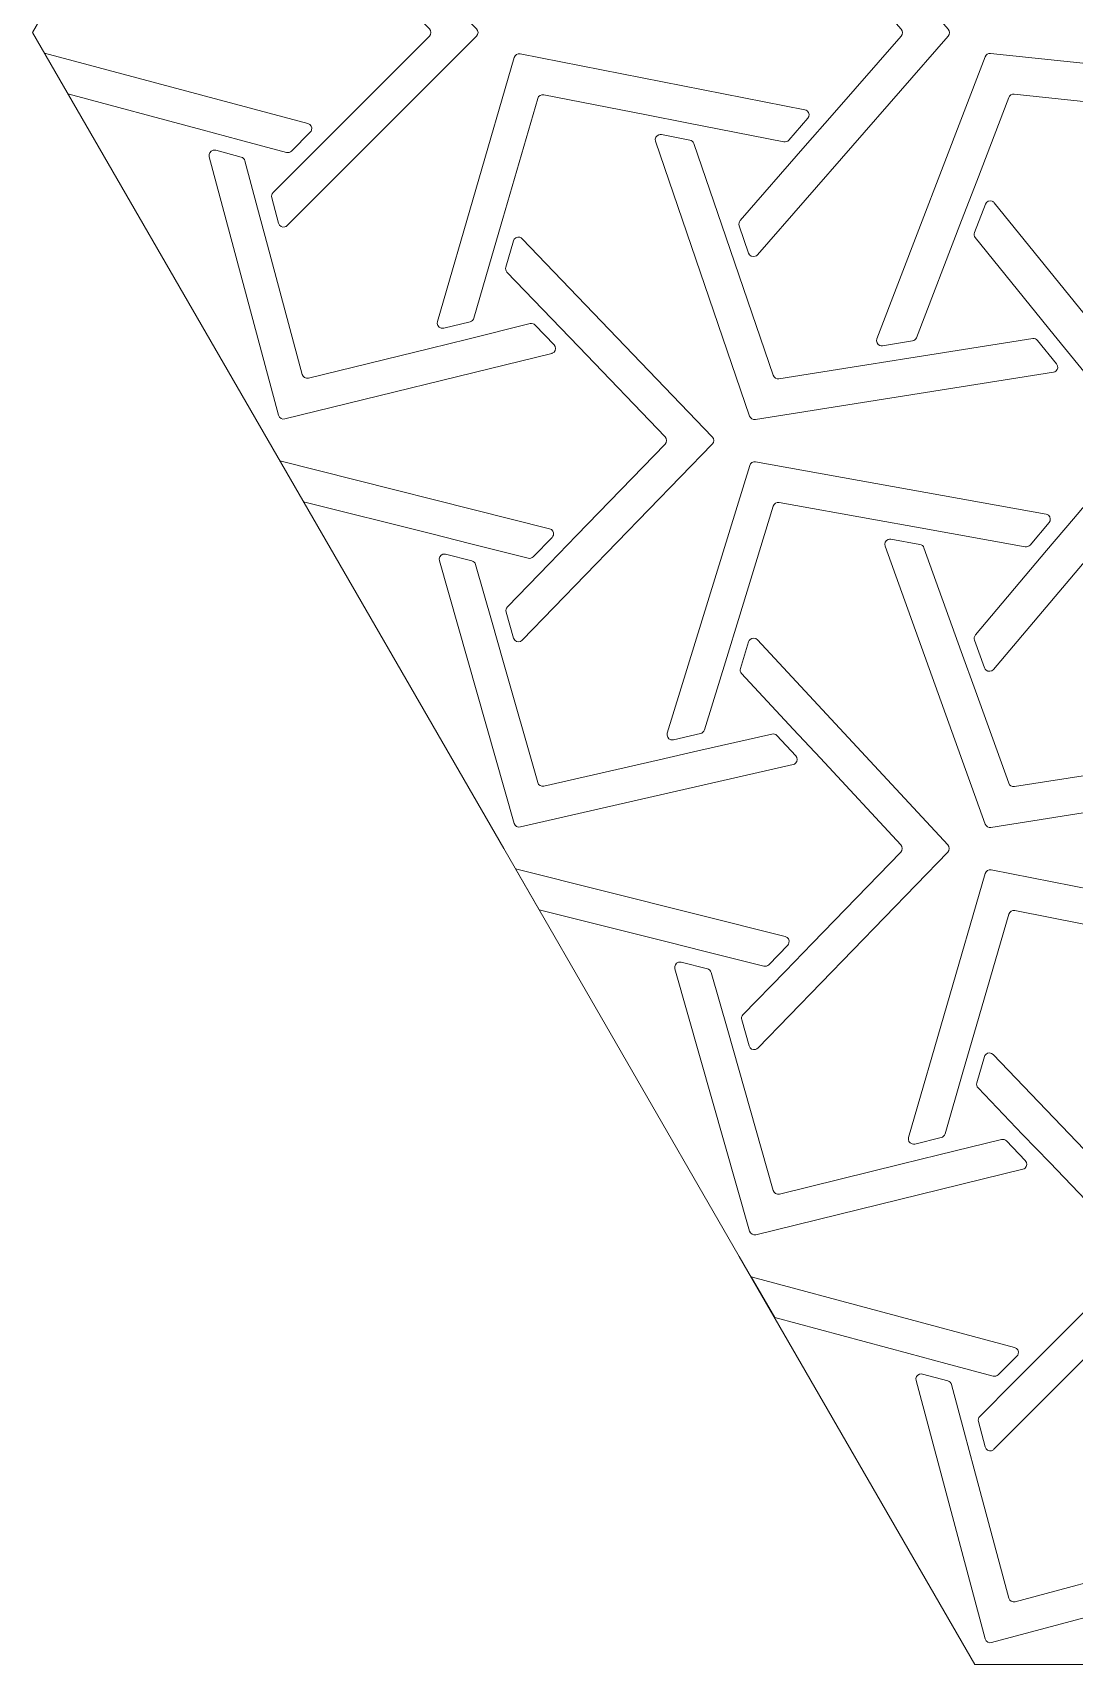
# Model space of a CAD drawing. Header units: millimetres. Extents: x 0.8 to 39, y 0.8 to 33.9.
# Drawn here: x 0.77 to 11.34, y 0.77 to 17.33 of the extents above; entities that cross this region are included whole.
import ezdxf

# ---------------------------------------------------------------- set-up
doc = ezdxf.new("R2010")
doc.units = ezdxf.units.MM
doc.header["$MEASUREMENT"] = 0
doc.layers.add('Layer 1', color=7, linetype='Continuous', lineweight=0)

# ---------------------------------------------------------------- blocks, each defined once
blk = doc.blocks.new('Block_0')
at = {"layer": 'Layer 1', "color": 1, "lineweight": 0, "true_color": 0xff0000}
for points, knots in [([(5.548, 9.05), (5.548, 9.05), (7.94, 4.907), (7.94, 4.907), (7.94, 4.907), (10.331, 0.765), (10.331, 0.765), (10.331, 0.765), (15.114, 0.765), (15.114, 0.765), (15.114, 0.765), (19.897, 0.765), (19.897, 0.765), (19.897, 0.765), (24.68, 0.765), (24.68, 0.765), (24.68, 0.765), (29.463, 0.765), (29.463, 0.765), (29.463, 0.765), (31.855, 4.907), (31.855, 4.907), (31.855, 4.907), (34.246, 9.05), (34.246, 9.05), (34.246, 9.05), (36.638, 13.192), (36.638, 13.192), (36.638, 13.192), (39.029, 17.334), (39.029, 17.334), (39.029, 17.334), (36.638, 21.476), (36.638, 21.476), (36.638, 21.476), (34.246, 25.619), (34.246, 25.619), (34.246, 25.619), (31.855, 29.761), (31.855, 29.761), (31.855, 29.761), (29.463, 33.903), (29.463, 33.903), (29.463, 33.903), (24.68, 33.903), (24.68, 33.903), (24.68, 33.903), (19.897, 33.903), (19.897, 33.903), (19.897, 33.903), (15.114, 33.903), (15.114, 33.903), (15.114, 33.903), (10.331, 33.903), (10.331, 33.903), (10.331, 33.903), (7.94, 29.761), (7.94, 29.761), (7.94, 29.761), (5.548, 25.619), (5.548, 25.619), (5.548, 25.619), (3.157, 21.476), (3.157, 21.476), (3.157, 21.476), (0.765, 17.334), (0.765, 17.334), (0.765, 17.334), (3.157, 13.192), (3.157, 13.192), (3.157, 13.192), (5.548, 9.05), (5.548, 9.05)], [0, 0, 0, 0, 1, 1, 1, 2, 2, 2, 3, 3, 3, 4, 4, 4, 5, 5, 5, 6, 6, 6, 7, 7, 7, 8, 8, 8, 9, 9, 9, 10, 10, 10, 11, 11, 11, 12, 12, 12, 13, 13, 13, 14, 14, 14, 15, 15, 15, 16, 16, 16, 17, 17, 17, 18, 18, 18, 19, 19, 19, 20, 20, 20, 21, 21, 21, 22, 22, 22, 23, 23, 23, 24, 24, 24, 24]), ([(10.062, 17.369), (10.062, 17.369), (8.124, 19.59), (8.124, 19.59), (8.105, 19.612), (8.072, 19.614), (8.05, 19.595), (8.043, 19.589), (8.037, 19.581), (8.034, 19.572), (8.034, 19.572), (7.939, 19.294), (7.939, 19.294), (7.933, 19.276), (7.937, 19.256), (7.949, 19.242), (7.949, 19.242), (8.609, 18.486), (8.609, 18.486), (8.609, 18.486), (8.609, 18.486), (8.609, 18.486), (8.609, 18.486), (8.883, 18.172), (8.883, 18.172), (8.883, 18.172), (8.883, 18.172), (8.883, 18.172), (8.883, 18.172), (9.584, 17.369), (9.584, 17.369), (9.601, 17.349), (9.601, 17.319), (9.584, 17.299), (9.584, 17.299), (8.883, 16.496), (8.883, 16.496), (8.883, 16.496), (8.883, 16.496), (8.883, 16.496), (8.883, 16.496), (8.609, 16.183), (8.609, 16.183), (8.609, 16.183), (8.609, 16.183), (8.609, 16.183), (8.609, 16.183), (7.949, 15.426), (7.949, 15.426), (7.937, 15.412), (7.933, 15.392), (7.939, 15.374), (7.939, 15.374), (8.034, 15.096), (8.034, 15.096), (8.044, 15.068), (8.074, 15.054), (8.102, 15.063), (8.11, 15.066), (8.118, 15.071), (8.124, 15.078), (8.124, 15.078), (10.062, 17.299), (10.062, 17.299), (10.079, 17.319), (10.079, 17.349), (10.062, 17.369)], [0, 0, 0, 0, 1, 1, 1, 2, 2, 2, 3, 3, 3, 4, 4, 4, 5, 5, 5, 6, 6, 6, 7, 7, 7, 8, 8, 8, 9, 9, 9, 10, 10, 10, 11, 11, 11, 12, 12, 12, 13, 13, 13, 14, 14, 14, 15, 15, 15, 16, 16, 16, 17, 17, 17, 18, 18, 18, 19, 19, 19, 20, 20, 20, 21, 21, 21, 22, 22, 22, 22]), ([(5.272, 17.372), (5.272, 17.372), (3.351, 19.293), (3.351, 19.293), (3.33, 19.313), (3.296, 19.313), (3.276, 19.293), (3.269, 19.286), (3.264, 19.278), (3.262, 19.269), (3.262, 19.269), (3.193, 19.01), (3.193, 19.01), (3.188, 18.991), (3.193, 18.972), (3.206, 18.959), (3.206, 18.959), (3.557, 18.607), (3.557, 18.607), (3.557, 18.607), (3.834, 18.331), (3.834, 18.331), (3.834, 18.331), (4.793, 17.372), (4.793, 17.372), (4.814, 17.351), (4.814, 17.317), (4.793, 17.297), (4.793, 17.297), (3.834, 16.337), (3.834, 16.337), (3.834, 16.337), (3.557, 16.061), (3.557, 16.061), (3.557, 16.061), (3.206, 15.71), (3.206, 15.71), (3.193, 15.696), (3.188, 15.677), (3.193, 15.658), (3.193, 15.658), (3.262, 15.399), (3.262, 15.399), (3.27, 15.371), (3.299, 15.354), (3.327, 15.362), (3.336, 15.364), (3.344, 15.369), (3.351, 15.376), (3.351, 15.376), (5.272, 17.297), (5.272, 17.297), (5.292, 17.317), (5.292, 17.351), (5.272, 17.372)], [0, 0, 0, 0, 1, 1, 1, 2, 2, 2, 3, 3, 3, 4, 4, 4, 5, 5, 5, 6, 6, 6, 7, 7, 7, 8, 8, 8, 9, 9, 9, 10, 10, 10, 11, 11, 11, 12, 12, 12, 13, 13, 13, 14, 14, 14, 15, 15, 15, 16, 16, 16, 17, 17, 17, 18, 18, 18, 18]), ([(0.885, 17.127), (0.885, 17.127), (3.56, 16.41), (3.56, 16.41), (3.589, 16.403), (3.605, 16.374), (3.598, 16.345), (3.595, 16.336), (3.591, 16.328), (3.584, 16.322), (3.584, 16.322), (3.394, 16.132), (3.394, 16.132), (3.381, 16.118), (3.361, 16.113), (3.343, 16.118), (3.343, 16.118), (2.863, 16.247), (2.863, 16.247), (2.863, 16.247), (2.863, 16.247), (2.863, 16.247), (2.863, 16.247), (2.486, 16.348), (2.486, 16.348), (2.486, 16.348), (2.486, 16.348), (2.486, 16.348), (2.486, 16.348), (1.124, 16.713), (1.124, 16.713), (1.124, 16.713), (0.885, 17.127), (0.885, 17.127)], [0, 0, 0, 0, 1, 1, 1, 2, 2, 2, 3, 3, 3, 4, 4, 4, 5, 5, 5, 6, 6, 6, 7, 7, 7, 8, 8, 8, 9, 9, 9, 10, 10, 10, 11, 11, 11, 11]), ([(5.654, 17.08), (5.654, 17.08), (4.876, 14.4), (4.876, 14.4), (4.867, 14.372), (4.883, 14.342), (4.912, 14.334), (4.92, 14.331), (4.93, 14.331), (4.939, 14.333), (4.939, 14.333), (5.207, 14.399), (5.207, 14.399), (5.226, 14.404), (5.24, 14.418), (5.246, 14.436), (5.246, 14.436), (5.428, 15.063), (5.428, 15.063), (5.428, 15.063), (5.428, 15.063), (5.428, 15.063), (5.428, 15.063), (5.539, 15.446), (5.539, 15.446), (5.539, 15.446), (5.539, 15.446), (5.539, 15.446), (5.539, 15.446), (5.894, 16.666), (5.894, 16.666), (5.901, 16.693), (5.928, 16.709), (5.955, 16.703), (5.955, 16.703), (6.998, 16.499), (6.998, 16.499), (6.998, 16.499), (6.998, 16.499), (6.998, 16.499), (6.998, 16.499), (7.407, 16.419), (7.407, 16.419), (7.407, 16.419), (7.407, 16.419), (7.407, 16.419), (7.407, 16.419), (8.392, 16.225), (8.392, 16.225), (8.41, 16.222), (8.429, 16.228), (8.442, 16.242), (8.442, 16.242), (8.635, 16.464), (8.635, 16.464), (8.654, 16.486), (8.652, 16.519), (8.63, 16.539), (8.623, 16.545), (8.614, 16.549), (8.605, 16.551), (8.605, 16.551), (5.715, 17.118), (5.715, 17.118), (5.688, 17.123), (5.662, 17.107), (5.654, 17.08)], [0, 0, 0, 0, 1, 1, 1, 2, 2, 2, 3, 3, 3, 4, 4, 4, 5, 5, 5, 6, 6, 6, 7, 7, 7, 8, 8, 8, 9, 9, 9, 10, 10, 10, 11, 11, 11, 12, 12, 12, 13, 13, 13, 14, 14, 14, 15, 15, 15, 16, 16, 16, 17, 17, 17, 18, 18, 18, 19, 19, 19, 20, 20, 20, 21, 21, 21, 22, 22, 22, 22]), ([(10.436, 17.089), (10.436, 17.089), (9.337, 14.226), (9.337, 14.226), (9.327, 14.199), (9.34, 14.168), (9.368, 14.157), (9.376, 14.154), (9.386, 14.153), (9.395, 14.155), (9.395, 14.155), (9.698, 14.203), (9.698, 14.203), (9.717, 14.206), (9.733, 14.218), (9.739, 14.236), (9.739, 14.236), (10.196, 15.426), (10.196, 15.426), (10.196, 15.426), (10.196, 15.426), (10.196, 15.426), (10.196, 15.426), (10.35, 15.827), (10.35, 15.827), (10.35, 15.827), (10.35, 15.827), (10.35, 15.827), (10.35, 15.827), (10.675, 16.675), (10.675, 16.675), (10.684, 16.697), (10.707, 16.711), (10.73, 16.709), (10.73, 16.709), (11.4, 16.638), (11.4, 16.638), (11.4, 16.638), (11.4, 16.638), (11.4, 16.638), (11.4, 16.638), (11.845, 16.591), (11.845, 16.591), (11.845, 16.591), (11.845, 16.591), (11.845, 16.591), (11.845, 16.591), (13.494, 16.418), (13.494, 16.418), (13.513, 16.416), (13.531, 16.424), (13.542, 16.44), (13.542, 16.44), (13.733, 16.702), (13.733, 16.702), (13.75, 16.726), (13.745, 16.759), (13.721, 16.776), (13.714, 16.782), (13.705, 16.785), (13.696, 16.786), (13.696, 16.786), (10.491, 17.123), (10.491, 17.123), (10.467, 17.125), (10.445, 17.111), (10.436, 17.089)], [0, 0, 0, 0, 1, 1, 1, 2, 2, 2, 3, 3, 3, 4, 4, 4, 5, 5, 5, 6, 6, 6, 7, 7, 7, 8, 8, 8, 9, 9, 9, 10, 10, 10, 11, 11, 11, 12, 12, 12, 13, 13, 13, 14, 14, 14, 15, 15, 15, 16, 16, 16, 17, 17, 17, 18, 18, 18, 19, 19, 19, 20, 20, 20, 21, 21, 21, 22, 22, 22, 22]), ([(8.045, 13.441), (8.045, 13.441), (7.09, 16.231), (7.09, 16.231), (7.08, 16.259), (7.095, 16.289), (7.123, 16.298), (7.131, 16.301), (7.141, 16.302), (7.15, 16.3), (7.15, 16.3), (7.439, 16.243), (7.439, 16.243), (7.457, 16.24), (7.472, 16.227), (7.478, 16.209), (7.478, 16.209), (7.804, 15.259), (7.804, 15.259), (7.804, 15.259), (7.804, 15.259), (7.804, 15.259), (7.804, 15.259), (7.938, 14.865), (7.938, 14.865), (7.938, 14.865), (7.938, 14.865), (7.938, 14.865), (7.938, 14.865), (8.284, 13.855), (8.284, 13.855), (8.292, 13.831), (8.317, 13.816), (8.342, 13.82), (8.342, 13.82), (9.236, 13.962), (9.236, 13.962), (9.236, 13.962), (9.236, 13.962), (9.236, 13.962), (9.236, 13.962), (9.66, 14.029), (9.66, 14.029), (9.66, 14.029), (9.66, 14.029), (9.66, 14.029), (9.66, 14.029), (10.919, 14.228), (10.919, 14.228), (10.938, 14.231), (10.956, 14.224), (10.968, 14.209), (10.968, 14.209), (11.161, 13.971), (11.161, 13.971), (11.18, 13.948), (11.176, 13.915), (11.154, 13.896), (11.146, 13.89), (11.138, 13.887), (11.129, 13.885), (11.129, 13.885), (8.103, 13.406), (8.103, 13.406), (8.078, 13.402), (8.053, 13.417), (8.045, 13.441)], [0, 0, 0, 0, 1, 1, 1, 2, 2, 2, 3, 3, 3, 4, 4, 4, 5, 5, 5, 6, 6, 6, 7, 7, 7, 8, 8, 8, 9, 9, 9, 10, 10, 10, 11, 11, 11, 12, 12, 12, 13, 13, 13, 14, 14, 14, 15, 15, 15, 16, 16, 16, 17, 17, 17, 18, 18, 18, 19, 19, 19, 20, 20, 20, 21, 21, 21, 22, 22, 22, 22]), ([(3.263, 13.449), (3.263, 13.449), (2.559, 16.074), (2.559, 16.074), (2.552, 16.103), (2.569, 16.132), (2.597, 16.139), (2.606, 16.142), (2.615, 16.142), (2.624, 16.139), (2.624, 16.139), (2.883, 16.07), (2.883, 16.07), (2.902, 16.065), (2.916, 16.051), (2.921, 16.032), (2.921, 16.032), (3.049, 15.553), (3.049, 15.553), (3.049, 15.553), (3.049, 15.553), (3.049, 15.553), (3.049, 15.553), (3.151, 15.175), (3.151, 15.175), (3.151, 15.175), (3.151, 15.175), (3.151, 15.175), (3.151, 15.175), (3.502, 13.863), (3.502, 13.863), (3.51, 13.835), (3.538, 13.819), (3.566, 13.826), (3.566, 13.826), (4.797, 14.128), (4.797, 14.128), (4.797, 14.128), (5.184, 14.223), (5.184, 14.223), (5.184, 14.223), (5.818, 14.379), (5.818, 14.379), (5.836, 14.383), (5.856, 14.378), (5.869, 14.364), (5.869, 14.364), (6.06, 14.164), (6.06, 14.164), (6.08, 14.143), (6.08, 14.11), (6.059, 14.09), (6.052, 14.083), (6.044, 14.079), (6.035, 14.076), (6.035, 14.076), (3.327, 13.411), (3.327, 13.411), (3.299, 13.404), (3.27, 13.421), (3.263, 13.449)], [0, 0, 0, 0, 1, 1, 1, 2, 2, 2, 3, 3, 3, 4, 4, 4, 5, 5, 5, 6, 6, 6, 7, 7, 7, 8, 8, 8, 9, 9, 9, 10, 10, 10, 11, 11, 11, 12, 12, 12, 13, 13, 13, 14, 14, 14, 15, 15, 15, 16, 16, 16, 17, 17, 17, 18, 18, 18, 19, 19, 19, 20, 20, 20, 20]), ([(10.429, 10.884), (10.429, 10.884), (10.328, 11.166), (10.328, 11.166), (10.322, 11.184), (10.325, 11.204), (10.337, 11.218), (10.337, 11.218), (11.06, 12.074), (11.06, 12.074), (11.06, 12.074), (11.06, 12.074), (11.06, 12.074), (11.06, 12.074), (11.333, 12.396), (11.333, 12.396), (11.333, 12.396), (11.333, 12.396), (11.333, 12.396), (11.333, 12.396), (11.977, 13.158), (11.977, 13.158), (11.993, 13.178), (11.994, 13.206), (11.978, 13.226), (11.978, 13.226), (11.408, 13.929), (11.408, 13.929), (11.408, 13.929), (11.138, 14.263), (11.138, 14.263), (11.138, 14.263), (10.336, 15.254), (10.336, 15.254), (10.324, 15.268), (10.321, 15.288), (10.327, 15.306), (10.327, 15.306), (10.438, 15.593), (10.438, 15.593), (10.448, 15.62), (10.479, 15.633), (10.506, 15.623), (10.515, 15.62), (10.522, 15.614), (10.528, 15.607), (10.528, 15.607), (12.456, 13.226), (12.456, 13.226), (12.472, 13.206), (12.472, 13.178), (12.455, 13.158), (12.455, 13.158), (10.52, 10.868), (10.52, 10.868), (10.501, 10.845), (10.467, 10.843), (10.445, 10.862), (10.438, 10.868), (10.433, 10.875), (10.429, 10.884)], [0, 0, 0, 0, 1, 1, 1, 2, 2, 2, 3, 3, 3, 4, 4, 4, 5, 5, 5, 6, 6, 6, 7, 7, 7, 8, 8, 8, 9, 9, 9, 10, 10, 10, 11, 11, 11, 12, 12, 12, 13, 13, 13, 14, 14, 14, 15, 15, 15, 16, 16, 16, 17, 17, 17, 18, 18, 18, 19, 19, 19, 20, 20, 20, 20]), ([(5.647, 11.187), (5.647, 11.187), (5.572, 11.451), (5.572, 11.451), (5.567, 11.469), (5.572, 11.489), (5.585, 11.502), (5.585, 11.502), (6.012, 11.943), (6.012, 11.943), (6.012, 11.943), (6.012, 11.943), (6.012, 11.943), (6.012, 11.943), (6.288, 12.228), (6.288, 12.228), (6.288, 12.228), (6.288, 12.228), (6.288, 12.228), (6.288, 12.228), (7.187, 13.155), (7.187, 13.155), (7.207, 13.176), (7.207, 13.208), (7.187, 13.229), (7.187, 13.229), (6.309, 14.144), (6.309, 14.144), (6.309, 14.144), (6.309, 14.144), (6.309, 14.144), (6.309, 14.144), (6.033, 14.432), (6.033, 14.432), (6.033, 14.432), (6.033, 14.432), (6.033, 14.432), (6.033, 14.432), (5.581, 14.903), (5.581, 14.903), (5.568, 14.917), (5.563, 14.936), (5.569, 14.954), (5.569, 14.954), (5.646, 15.22), (5.646, 15.22), (5.654, 15.248), (5.683, 15.264), (5.711, 15.256), (5.72, 15.253), (5.728, 15.248), (5.735, 15.242), (5.735, 15.242), (7.665, 13.229), (7.665, 13.229), (7.685, 13.208), (7.685, 13.176), (7.665, 13.155), (7.665, 13.155), (5.736, 11.165), (5.736, 11.165), (5.716, 11.144), (5.682, 11.143), (5.661, 11.164), (5.655, 11.17), (5.65, 11.178), (5.647, 11.187)], [0, 0, 0, 0, 1, 1, 1, 2, 2, 2, 3, 3, 3, 4, 4, 4, 5, 5, 5, 6, 6, 6, 7, 7, 7, 8, 8, 8, 9, 9, 9, 10, 10, 10, 11, 11, 11, 12, 12, 12, 13, 13, 13, 14, 14, 14, 15, 15, 15, 16, 16, 16, 17, 17, 17, 18, 18, 18, 19, 19, 19, 20, 20, 20, 21, 21, 21, 22, 22, 22, 22]), ([(3.276, 12.985), (3.276, 12.985), (6.014, 12.297), (6.014, 12.297), (6.042, 12.29), (6.06, 12.261), (6.052, 12.233), (6.05, 12.224), (6.046, 12.216), (6.039, 12.209), (6.039, 12.209), (5.848, 12.012), (5.848, 12.012), (5.835, 11.998), (5.816, 11.993), (5.797, 11.997), (5.797, 11.997), (5.202, 12.147), (5.202, 12.147), (5.202, 12.147), (4.817, 12.244), (4.817, 12.244), (4.817, 12.244), (4.817, 12.244), (4.817, 12.244), (4.817, 12.244), (3.516, 12.571), (3.516, 12.571), (3.516, 12.571), (3.276, 12.985), (3.276, 12.985)], [0, 0, 0, 0, 1, 1, 1, 2, 2, 2, 3, 3, 3, 4, 4, 4, 5, 5, 5, 6, 6, 6, 7, 7, 7, 8, 8, 8, 9, 9, 9, 10, 10, 10, 10]), ([(8.046, 12.94), (8.046, 12.94), (7.209, 10.221), (7.209, 10.221), (7.2, 10.193), (7.216, 10.163), (7.244, 10.154), (7.253, 10.152), (7.262, 10.151), (7.271, 10.153), (7.271, 10.153), (7.547, 10.217), (7.547, 10.217), (7.565, 10.221), (7.58, 10.234), (7.585, 10.253), (7.585, 10.253), (7.812, 10.989), (7.812, 10.989), (7.812, 10.989), (7.812, 10.989), (7.812, 10.989), (7.812, 10.989), (7.931, 11.376), (7.931, 11.376), (7.931, 11.376), (8.285, 12.526), (8.285, 12.526), (8.293, 12.551), (8.318, 12.567), (8.345, 12.562), (8.345, 12.562), (9.324, 12.386), (9.324, 12.386), (9.324, 12.386), (9.324, 12.386), (9.324, 12.386), (9.324, 12.386), (9.739, 12.311), (9.739, 12.311), (9.739, 12.311), (9.739, 12.311), (9.739, 12.311), (9.739, 12.311), (10.842, 12.113), (10.842, 12.113), (10.861, 12.11), (10.88, 12.116), (10.892, 12.131), (10.892, 12.131), (11.085, 12.36), (11.085, 12.36), (11.104, 12.382), (11.101, 12.415), (11.079, 12.434), (11.072, 12.44), (11.063, 12.444), (11.054, 12.446), (11.054, 12.446), (8.106, 12.976), (8.106, 12.976), (8.079, 12.981), (8.053, 12.966), (8.046, 12.94)], [0, 0, 0, 0, 1, 1, 1, 2, 2, 2, 3, 3, 3, 4, 4, 4, 5, 5, 5, 6, 6, 6, 7, 7, 7, 8, 8, 8, 9, 9, 9, 10, 10, 10, 11, 11, 11, 12, 12, 12, 13, 13, 13, 14, 14, 14, 15, 15, 15, 16, 16, 16, 17, 17, 17, 18, 18, 18, 19, 19, 19, 20, 20, 20, 21, 21, 21, 21]), ([(10.436, 9.298), (10.436, 9.298), (9.42, 12.12), (9.42, 12.12), (9.41, 12.147), (9.424, 12.178), (9.452, 12.187), (9.461, 12.191), (9.47, 12.191), (9.479, 12.19), (9.479, 12.19), (9.774, 12.137), (9.774, 12.137), (9.793, 12.133), (9.808, 12.12), (9.815, 12.103), (9.815, 12.103), (10.194, 11.049), (10.194, 11.049), (10.194, 11.049), (10.337, 10.652), (10.337, 10.652), (10.337, 10.652), (10.337, 10.652), (10.337, 10.652), (10.337, 10.652), (10.675, 9.712), (10.675, 9.712), (10.684, 9.688), (10.708, 9.674), (10.733, 9.678), (10.733, 9.678), (11.627, 9.819), (11.627, 9.819), (11.627, 9.819), (11.627, 9.819), (11.627, 9.819), (11.627, 9.819), (12.051, 9.887), (12.051, 9.887), (12.051, 9.887), (12.051, 9.887), (12.051, 9.887), (12.051, 9.887), (13.31, 10.086), (13.31, 10.086), (13.329, 10.089), (13.348, 10.082), (13.36, 10.067), (13.36, 10.067), (13.553, 9.828), (13.553, 9.828), (13.571, 9.806), (13.568, 9.772), (13.545, 9.754), (13.538, 9.748), (13.529, 9.744), (13.52, 9.743), (13.52, 9.743), (10.494, 9.264), (10.494, 9.264), (10.469, 9.26), (10.445, 9.274), (10.436, 9.298)], [0, 0, 0, 0, 1, 1, 1, 2, 2, 2, 3, 3, 3, 4, 4, 4, 5, 5, 5, 6, 6, 6, 7, 7, 7, 8, 8, 8, 9, 9, 9, 10, 10, 10, 11, 11, 11, 12, 12, 12, 13, 13, 13, 14, 14, 14, 15, 15, 15, 16, 16, 16, 17, 17, 17, 18, 18, 18, 19, 19, 19, 20, 20, 20, 21, 21, 21, 21]), ([(5.654, 9.305), (5.654, 9.305), (4.895, 11.971), (4.895, 11.971), (4.887, 12), (4.903, 12.029), (4.931, 12.037), (4.94, 12.039), (4.949, 12.04), (4.958, 12.037), (4.958, 12.037), (5.224, 11.97), (5.224, 11.97), (5.243, 11.966), (5.257, 11.952), (5.262, 11.934), (5.262, 11.934), (5.431, 11.343), (5.431, 11.343), (5.431, 11.343), (5.431, 11.343), (5.431, 11.343), (5.431, 11.343), (5.539, 10.962), (5.539, 10.962), (5.539, 10.962), (5.539, 10.962), (5.539, 10.962), (5.539, 10.962), (5.893, 9.719), (5.893, 9.719), (5.901, 9.692), (5.929, 9.676), (5.956, 9.682), (5.956, 9.682), (7.126, 9.95), (7.126, 9.95), (7.126, 9.95), (7.126, 9.95), (7.126, 9.95), (7.126, 9.95), (7.52, 10.04), (7.52, 10.04), (7.52, 10.04), (7.52, 10.04), (7.52, 10.04), (7.52, 10.04), (8.271, 10.212), (8.271, 10.212), (8.289, 10.217), (8.309, 10.211), (8.322, 10.197), (8.322, 10.197), (8.514, 9.99), (8.514, 9.99), (8.534, 9.969), (8.533, 9.935), (8.511, 9.915), (8.504, 9.909), (8.496, 9.904), (8.487, 9.902), (8.487, 9.902), (5.717, 9.268), (5.717, 9.268), (5.689, 9.262), (5.662, 9.278), (5.654, 9.305)], [0, 0, 0, 0, 1, 1, 1, 2, 2, 2, 3, 3, 3, 4, 4, 4, 5, 5, 5, 6, 6, 6, 7, 7, 7, 8, 8, 8, 9, 9, 9, 10, 10, 10, 11, 11, 11, 12, 12, 12, 13, 13, 13, 14, 14, 14, 15, 15, 15, 16, 16, 16, 17, 17, 17, 18, 18, 18, 19, 19, 19, 20, 20, 20, 21, 21, 21, 22, 22, 22, 22]), ([(10.058, 9.086), (10.058, 9.086), (8.123, 11.168), (8.123, 11.168), (8.104, 11.19), (8.07, 11.191), (8.049, 11.171), (8.042, 11.165), (8.037, 11.157), (8.034, 11.148), (8.034, 11.148), (7.951, 10.878), (7.951, 10.878), (7.946, 10.86), (7.95, 10.84), (7.963, 10.826), (7.963, 10.826), (8.487, 10.262), (8.487, 10.262), (8.487, 10.262), (8.487, 10.262), (8.487, 10.262), (8.487, 10.262), (8.763, 9.966), (8.763, 9.966), (8.763, 9.966), (8.763, 9.966), (8.763, 9.966), (8.763, 9.966), (9.58, 9.086), (9.58, 9.086), (9.599, 9.066), (9.598, 9.034), (9.579, 9.014), (9.579, 9.014), (8.68, 8.086), (8.68, 8.086), (8.68, 8.086), (8.68, 8.086), (8.68, 8.086), (8.68, 8.086), (8.404, 7.801), (8.404, 7.801), (8.404, 7.801), (8.404, 7.801), (8.404, 7.801), (8.404, 7.801), (7.977, 7.36), (7.977, 7.36), (7.963, 7.347), (7.959, 7.327), (7.964, 7.309), (7.964, 7.309), (8.039, 7.045), (8.039, 7.045), (8.047, 7.017), (8.076, 7.001), (8.104, 7.009), (8.113, 7.011), (8.121, 7.016), (8.128, 7.023), (8.128, 7.023), (10.057, 9.014), (10.057, 9.014), (10.077, 9.034), (10.077, 9.066), (10.058, 9.086)], [0, 0, 0, 0, 1, 1, 1, 2, 2, 2, 3, 3, 3, 4, 4, 4, 5, 5, 5, 6, 6, 6, 7, 7, 7, 8, 8, 8, 9, 9, 9, 10, 10, 10, 11, 11, 11, 12, 12, 12, 13, 13, 13, 14, 14, 14, 15, 15, 15, 16, 16, 16, 17, 17, 17, 18, 18, 18, 19, 19, 19, 20, 20, 20, 21, 21, 21, 22, 22, 22, 22]), ([(5.668, 8.843), (5.668, 8.843), (8.406, 8.155), (8.406, 8.155), (8.434, 8.148), (8.451, 8.119), (8.444, 8.091), (8.442, 8.082), (8.437, 8.073), (8.431, 8.067), (8.431, 8.067), (8.24, 7.87), (8.24, 7.87), (8.226, 7.856), (8.207, 7.851), (8.189, 7.855), (8.189, 7.855), (7.593, 8.005), (7.593, 8.005), (7.593, 8.005), (7.209, 8.101), (7.209, 8.101), (7.209, 8.101), (7.209, 8.101), (7.209, 8.101), (7.209, 8.101), (5.907, 8.428), (5.907, 8.428), (5.907, 8.428), (5.668, 8.843), (5.668, 8.843)], [0, 0, 0, 0, 1, 1, 1, 2, 2, 2, 3, 3, 3, 4, 4, 4, 5, 5, 5, 6, 6, 6, 7, 7, 7, 8, 8, 8, 9, 9, 9, 10, 10, 10, 10]), ([(10.437, 8.796), (10.437, 8.796), (9.659, 6.115), (9.659, 6.115), (9.65, 6.087), (9.666, 6.058), (9.695, 6.05), (9.703, 6.047), (9.713, 6.047), (9.722, 6.049), (9.722, 6.049), (9.99, 6.115), (9.99, 6.115), (10.009, 6.119), (10.023, 6.133), (10.029, 6.152), (10.029, 6.152), (10.211, 6.779), (10.211, 6.779), (10.211, 6.779), (10.211, 6.779), (10.211, 6.779), (10.211, 6.779), (10.322, 7.162), (10.322, 7.162), (10.322, 7.162), (10.322, 7.162), (10.322, 7.162), (10.322, 7.162), (10.677, 8.382), (10.677, 8.382), (10.684, 8.408), (10.711, 8.424), (10.738, 8.419), (10.738, 8.419), (11.781, 8.214), (11.781, 8.214), (11.781, 8.214), (11.781, 8.214), (11.781, 8.214), (11.781, 8.214), (12.19, 8.134), (12.19, 8.134), (12.19, 8.134), (12.19, 8.134), (12.19, 8.134), (12.19, 8.134), (13.175, 7.941), (13.175, 7.941), (13.193, 7.937), (13.212, 7.944), (13.225, 7.958), (13.225, 7.958), (13.418, 8.18), (13.418, 8.18), (13.437, 8.202), (13.435, 8.235), (13.413, 8.254), (13.406, 8.26), (13.397, 8.264), (13.388, 8.266), (13.388, 8.266), (10.498, 8.833), (10.498, 8.833), (10.471, 8.839), (10.445, 8.822), (10.437, 8.796)], [0, 0, 0, 0, 1, 1, 1, 2, 2, 2, 3, 3, 3, 4, 4, 4, 5, 5, 5, 6, 6, 6, 7, 7, 7, 8, 8, 8, 9, 9, 9, 10, 10, 10, 11, 11, 11, 12, 12, 12, 13, 13, 13, 14, 14, 14, 15, 15, 15, 16, 16, 16, 17, 17, 17, 18, 18, 18, 19, 19, 19, 20, 20, 20, 21, 21, 21, 22, 22, 22, 22]), ([(8.045, 5.164), (8.045, 5.164), (7.286, 7.829), (7.286, 7.829), (7.278, 7.857), (7.294, 7.887), (7.322, 7.895), (7.331, 7.897), (7.341, 7.897), (7.35, 7.895), (7.35, 7.895), (7.616, 7.828), (7.616, 7.828), (7.634, 7.824), (7.649, 7.81), (7.654, 7.791), (7.654, 7.791), (7.822, 7.201), (7.822, 7.201), (7.822, 7.201), (7.822, 7.201), (7.822, 7.201), (7.822, 7.201), (7.931, 6.819), (7.931, 6.819), (7.931, 6.819), (7.931, 6.819), (7.931, 6.819), (7.931, 6.819), (8.285, 5.578), (8.285, 5.578), (8.292, 5.55), (8.32, 5.534), (8.348, 5.541), (8.348, 5.541), (9.58, 5.843), (9.58, 5.843), (9.58, 5.843), (9.58, 5.843), (9.58, 5.843), (9.58, 5.843), (9.967, 5.939), (9.967, 5.939), (9.967, 5.939), (10.601, 6.094), (10.601, 6.094), (10.619, 6.099), (10.639, 6.093), (10.652, 6.08), (10.652, 6.08), (10.843, 5.88), (10.843, 5.88), (10.863, 5.859), (10.863, 5.825), (10.842, 5.805), (10.835, 5.799), (10.827, 5.794), (10.818, 5.792), (10.818, 5.792), (8.109, 5.127), (8.109, 5.127), (8.081, 5.12), (8.053, 5.136), (8.045, 5.164)], [0, 0, 0, 0, 1, 1, 1, 2, 2, 2, 3, 3, 3, 4, 4, 4, 5, 5, 5, 6, 6, 6, 7, 7, 7, 8, 8, 8, 9, 9, 9, 10, 10, 10, 11, 11, 11, 12, 12, 12, 13, 13, 13, 14, 14, 14, 15, 15, 15, 16, 16, 16, 17, 17, 17, 18, 18, 18, 19, 19, 19, 20, 20, 20, 21, 21, 21, 21]), ([(12.448, 4.945), (12.448, 4.945), (10.518, 6.957), (10.518, 6.957), (10.498, 6.978), (10.464, 6.979), (10.443, 6.959), (10.436, 6.953), (10.431, 6.944), (10.429, 6.936), (10.429, 6.936), (10.352, 6.67), (10.352, 6.67), (10.346, 6.652), (10.351, 6.632), (10.364, 6.619), (10.364, 6.619), (10.816, 6.147), (10.816, 6.147), (10.816, 6.147), (10.816, 6.147), (10.816, 6.147), (10.816, 6.147), (11.092, 5.86), (11.092, 5.86), (11.092, 5.86), (11.092, 5.86), (11.092, 5.86), (11.092, 5.86), (11.969, 4.945), (11.969, 4.945), (11.989, 4.924), (11.989, 4.891), (11.969, 4.871), (11.969, 4.871), (11.008, 3.91), (11.008, 3.91), (11.008, 3.91), (11.008, 3.91), (11.008, 3.91), (11.008, 3.91), (10.732, 3.634), (10.732, 3.634), (10.732, 3.634), (10.732, 3.634), (10.732, 3.634), (10.732, 3.634), (10.381, 3.283), (10.381, 3.283), (10.367, 3.27), (10.362, 3.25), (10.367, 3.232), (10.367, 3.232), (10.437, 2.973), (10.437, 2.973), (10.444, 2.944), (10.473, 2.928), (10.501, 2.935), (10.51, 2.938), (10.519, 2.942), (10.525, 2.949), (10.525, 2.949), (12.447, 4.871), (12.447, 4.871), (12.467, 4.891), (12.468, 4.924), (12.448, 4.945)], [0, 0, 0, 0, 1, 1, 1, 2, 2, 2, 3, 3, 3, 4, 4, 4, 5, 5, 5, 6, 6, 6, 7, 7, 7, 8, 8, 8, 9, 9, 9, 10, 10, 10, 11, 11, 11, 12, 12, 12, 13, 13, 13, 14, 14, 14, 15, 15, 15, 16, 16, 16, 17, 17, 17, 18, 18, 18, 19, 19, 19, 20, 20, 20, 21, 21, 21, 22, 22, 22, 22]), ([(8.059, 4.7), (8.059, 4.7), (10.735, 3.983), (10.735, 3.983), (10.763, 3.976), (10.78, 3.947), (10.772, 3.919), (10.77, 3.91), (10.765, 3.902), (10.759, 3.895), (10.759, 3.895), (10.569, 3.705), (10.569, 3.705), (10.555, 3.692), (10.536, 3.687), (10.518, 3.692), (10.518, 3.692), (10.038, 3.82), (10.038, 3.82), (10.038, 3.82), (10.038, 3.82), (10.038, 3.82), (10.038, 3.82), (9.661, 3.921), (9.661, 3.921), (9.661, 3.921), (9.661, 3.921), (9.661, 3.921), (9.661, 3.921), (8.299, 4.286), (8.299, 4.286), (8.299, 4.286), (8.059, 4.7), (8.059, 4.7)], [0, 0, 0, 0, 1, 1, 1, 2, 2, 2, 3, 3, 3, 4, 4, 4, 5, 5, 5, 6, 6, 6, 7, 7, 7, 8, 8, 8, 9, 9, 9, 10, 10, 10, 11, 11, 11, 11]), ([(10.437, 1.023), (10.437, 1.023), (9.734, 3.648), (9.734, 3.648), (9.726, 3.676), (9.743, 3.705), (9.771, 3.713), (9.78, 3.715), (9.79, 3.715), (9.799, 3.713), (9.799, 3.713), (10.058, 3.643), (10.058, 3.643), (10.076, 3.638), (10.09, 3.624), (10.095, 3.606), (10.095, 3.606), (10.224, 3.126), (10.224, 3.126), (10.224, 3.126), (10.325, 2.749), (10.325, 2.749), (10.325, 2.749), (10.325, 2.749), (10.325, 2.749), (10.325, 2.749), (10.676, 1.438), (10.676, 1.438), (10.684, 1.409), (10.713, 1.393), (10.741, 1.4), (10.741, 1.4), (10.741, 1.4), (10.741, 1.4), (10.741, 1.4), (12.052, 1.752), (12.052, 1.752), (12.052, 1.752), (12.052, 1.752), (12.052, 1.752), (12.052, 1.752), (12.429, 1.853), (12.429, 1.853), (12.429, 1.853), (12.429, 1.853), (12.429, 1.853), (12.429, 1.853), (12.909, 1.981), (12.909, 1.981), (12.927, 1.986), (12.947, 1.981), (12.96, 1.968), (12.96, 1.968), (13.15, 1.778), (13.15, 1.778), (13.171, 1.757), (13.171, 1.724), (13.15, 1.703), (13.143, 1.696), (13.135, 1.692), (13.126, 1.689), (13.126, 1.689), (10.502, 0.986), (10.502, 0.986), (10.474, 0.979), (10.445, 0.995), (10.437, 1.023)], [0, 0, 0, 0, 1, 1, 1, 2, 2, 2, 3, 3, 3, 4, 4, 4, 5, 5, 5, 6, 6, 6, 7, 7, 7, 8, 8, 8, 9, 9, 9, 10, 10, 10, 11, 11, 11, 12, 12, 12, 13, 13, 13, 14, 14, 14, 15, 15, 15, 16, 16, 16, 17, 17, 17, 18, 18, 18, 19, 19, 19, 20, 20, 20, 21, 21, 21, 22, 22, 22, 22])]:
    blk.add_open_spline(points, degree=3, knots=knots, dxfattribs=at)

msp = doc.modelspace()

# ---------------------------------------------------------------- block references
at = {"layer": 'Layer 1'}
msp.add_blockref('Block_0', (0, 0), dxfattribs=at)

doc.saveas('drawing.dxf')
